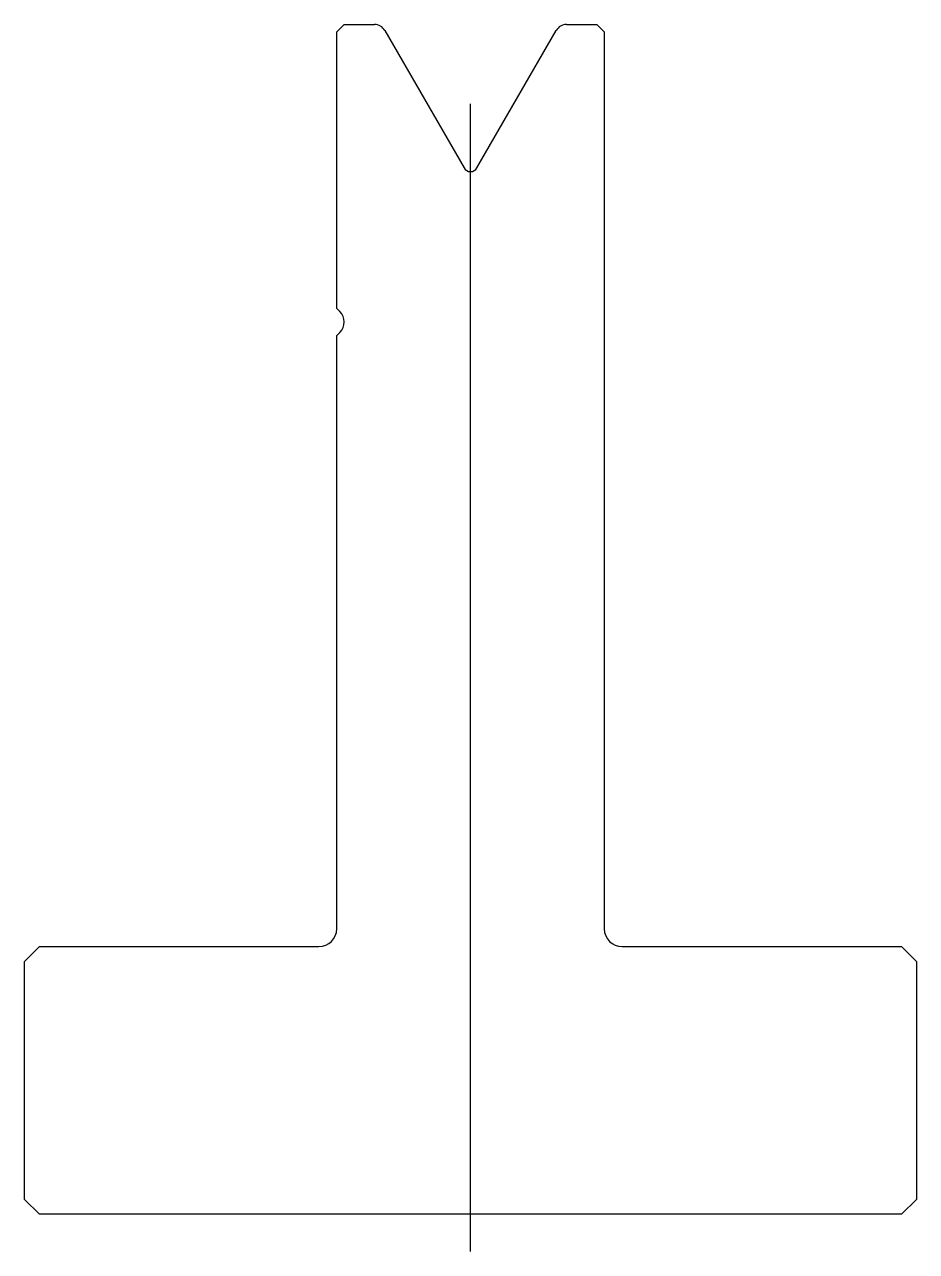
# Model space of a CAD drawing. Header units: metres. Extents: x -30.8 to 29.2, y -41.7 to 40.8.
import ezdxf

# ---------------------------------------------------------------- set-up
doc = ezdxf.new("R2010")
doc.units = ezdxf.units.M

msp = doc.modelspace()

# ---------------------------------------------------------------- linework, layer by layer
for p, q in [((-9.298042, 40.800032), (-9.798042, 40.300032)), ((-9.298042, 40.800032), (-7.259922, 40.800032)), ((5.663838, 40.800032), (7.701958, 40.800032)), ((8.201958, 40.300032), (7.701958, 40.800032)), ((-9.798042, 21.714246), (-9.798042, 40.300032)), ((-6.567102, 40.400032), (-1.231055, 31.157727)), ((-0.365029, 31.157727), (4.971018, 40.400032)), ((8.201958, 40.300032), (8.201958, -19.999968)), ((-0.798042, -41.699968), (-0.798042, 35.47204)), ((-9.798042, 21.714246), (-9.590935, 21.507139)), ((-9.590935, 20.092925), (-9.798042, 19.885818)), ((-9.798042, -19.999968), (-9.798042, 19.885818)), ((-29.798042, -21.199968), (-30.798042, -22.199968)), ((-29.798042, -21.199968), (-10.998042, -21.199968)), ((9.401958, -21.199968), (28.201958, -21.199968)), ((29.201958, -22.199968), (28.201958, -21.199968)), ((-30.798042, -38.199968), (-30.798042, -22.199968)), ((29.201958, -22.199968), (29.201958, -38.199968)), ((-30.798042, -38.199968), (-29.798042, -39.199968)), ((28.201958, -39.199968), (29.201958, -38.199968)), ((28.201958, -39.199968), (-29.798042, -39.199968))]:
    msp.add_line(p, q)
for centre, radius, start, end in [((-7.259922, 40.000032), 0.8, 30, 90), ((5.663838, 40.000032), 0.8, 90, 150), ((-0.798042, 31.407727), 0.5, 210, 330), ((-10.298042, 20.800032), 1, 315, 45), ((-10.998042, -19.999968), 1.2, 270, 0), ((9.401958, -19.999968), 1.2, 180, 270)]:
    msp.add_arc(centre, radius, start, end)

doc.saveas('drawing.dxf')
